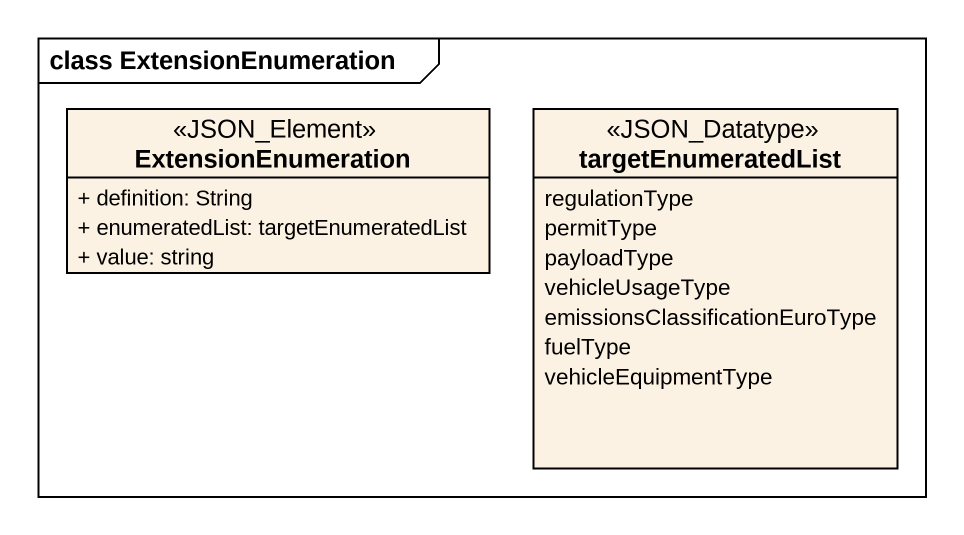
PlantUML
@startuml
mainframe class ExtensionEnumeration
hide circle
hide empty members
skinparam classAttributeIconSize 0
class ExtensionEnumeration <<JSON_Element>> {
  + definition: String
  + enumeratedList: targetEnumeratedList
  + value: string
}
enum targetEnumeratedList <<JSON_Datatype>> {
  regulationType
  permitType
  payloadType
  vehicleUsageType
  emissionsClassificationEuroType
  fuelType
  vehicleEquipmentType
}
@enduml
